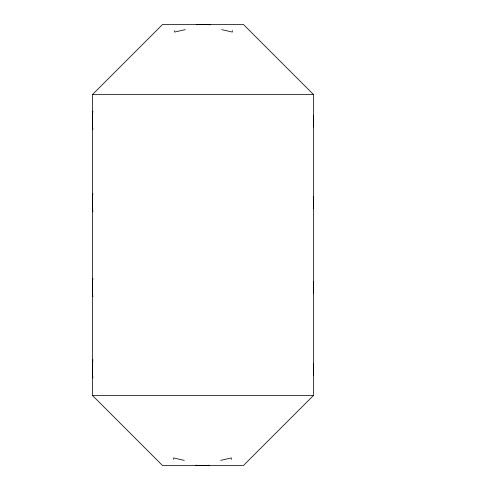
<?xml version="1.0" encoding="UTF-8"?>
<svg xmlns="http://www.w3.org/2000/svg" width="490" height="490" viewBox="0 0 490 490"><rect width="100%" height="100%" fill="white"/><g stroke="black" fill="none" stroke-linecap="round" stroke-linejoin="round"><path stroke-width="0.73" d="M174.63 30.631L174.63 32.071L183.272 30.074A98 97.228 0 0 1 185.263 29.688M231.335 459.369L231.335 457.93L222.693 459.926A98 97.228 0 0 1 220.696 460.312M92.39 94.619L162.508 24.5L243.457 24.5L313.576 94.619L313.576 395.381L243.457 465.5L162.508 465.5L92.39 395.381L92.39 94.619L313.576 94.619M92.39 395.381L313.576 395.381M232.327 30.631L232.327 32.071L223.685 30.074A98 97.228 0 0 0 221.694 29.688M173.638 459.369L173.638 457.93L182.28 459.926A98 97.228 0 0 0 184.271 460.312M313.38 363.911A86.84 86.32 90 0 1 313.38 375.622M313.38 115.248A86.84 86.32 90 0 1 313.38 126.965M92.861 296.658A86.84 86.32 -90 0 1 92.861 278.455M92.861 129.335A86.84 86.32 90 0 1 92.861 111.132M92.861 377.992A86.84 86.32 -90 0 1 92.861 359.789M196.398 24.745A102.202 101.393 0 0 1 210.553 24.745M92.861 211.833A86.84 86.32 90 0 1 92.861 193.63M313.38 196.588A86.84 86.32 90 0 1 313.38 208.299M313.38 281.407A86.84 86.32 90 0 1 313.38 293.124M209.561 465.255A102.202 101.393 0 0 1 195.406 465.255"/></g></svg>
